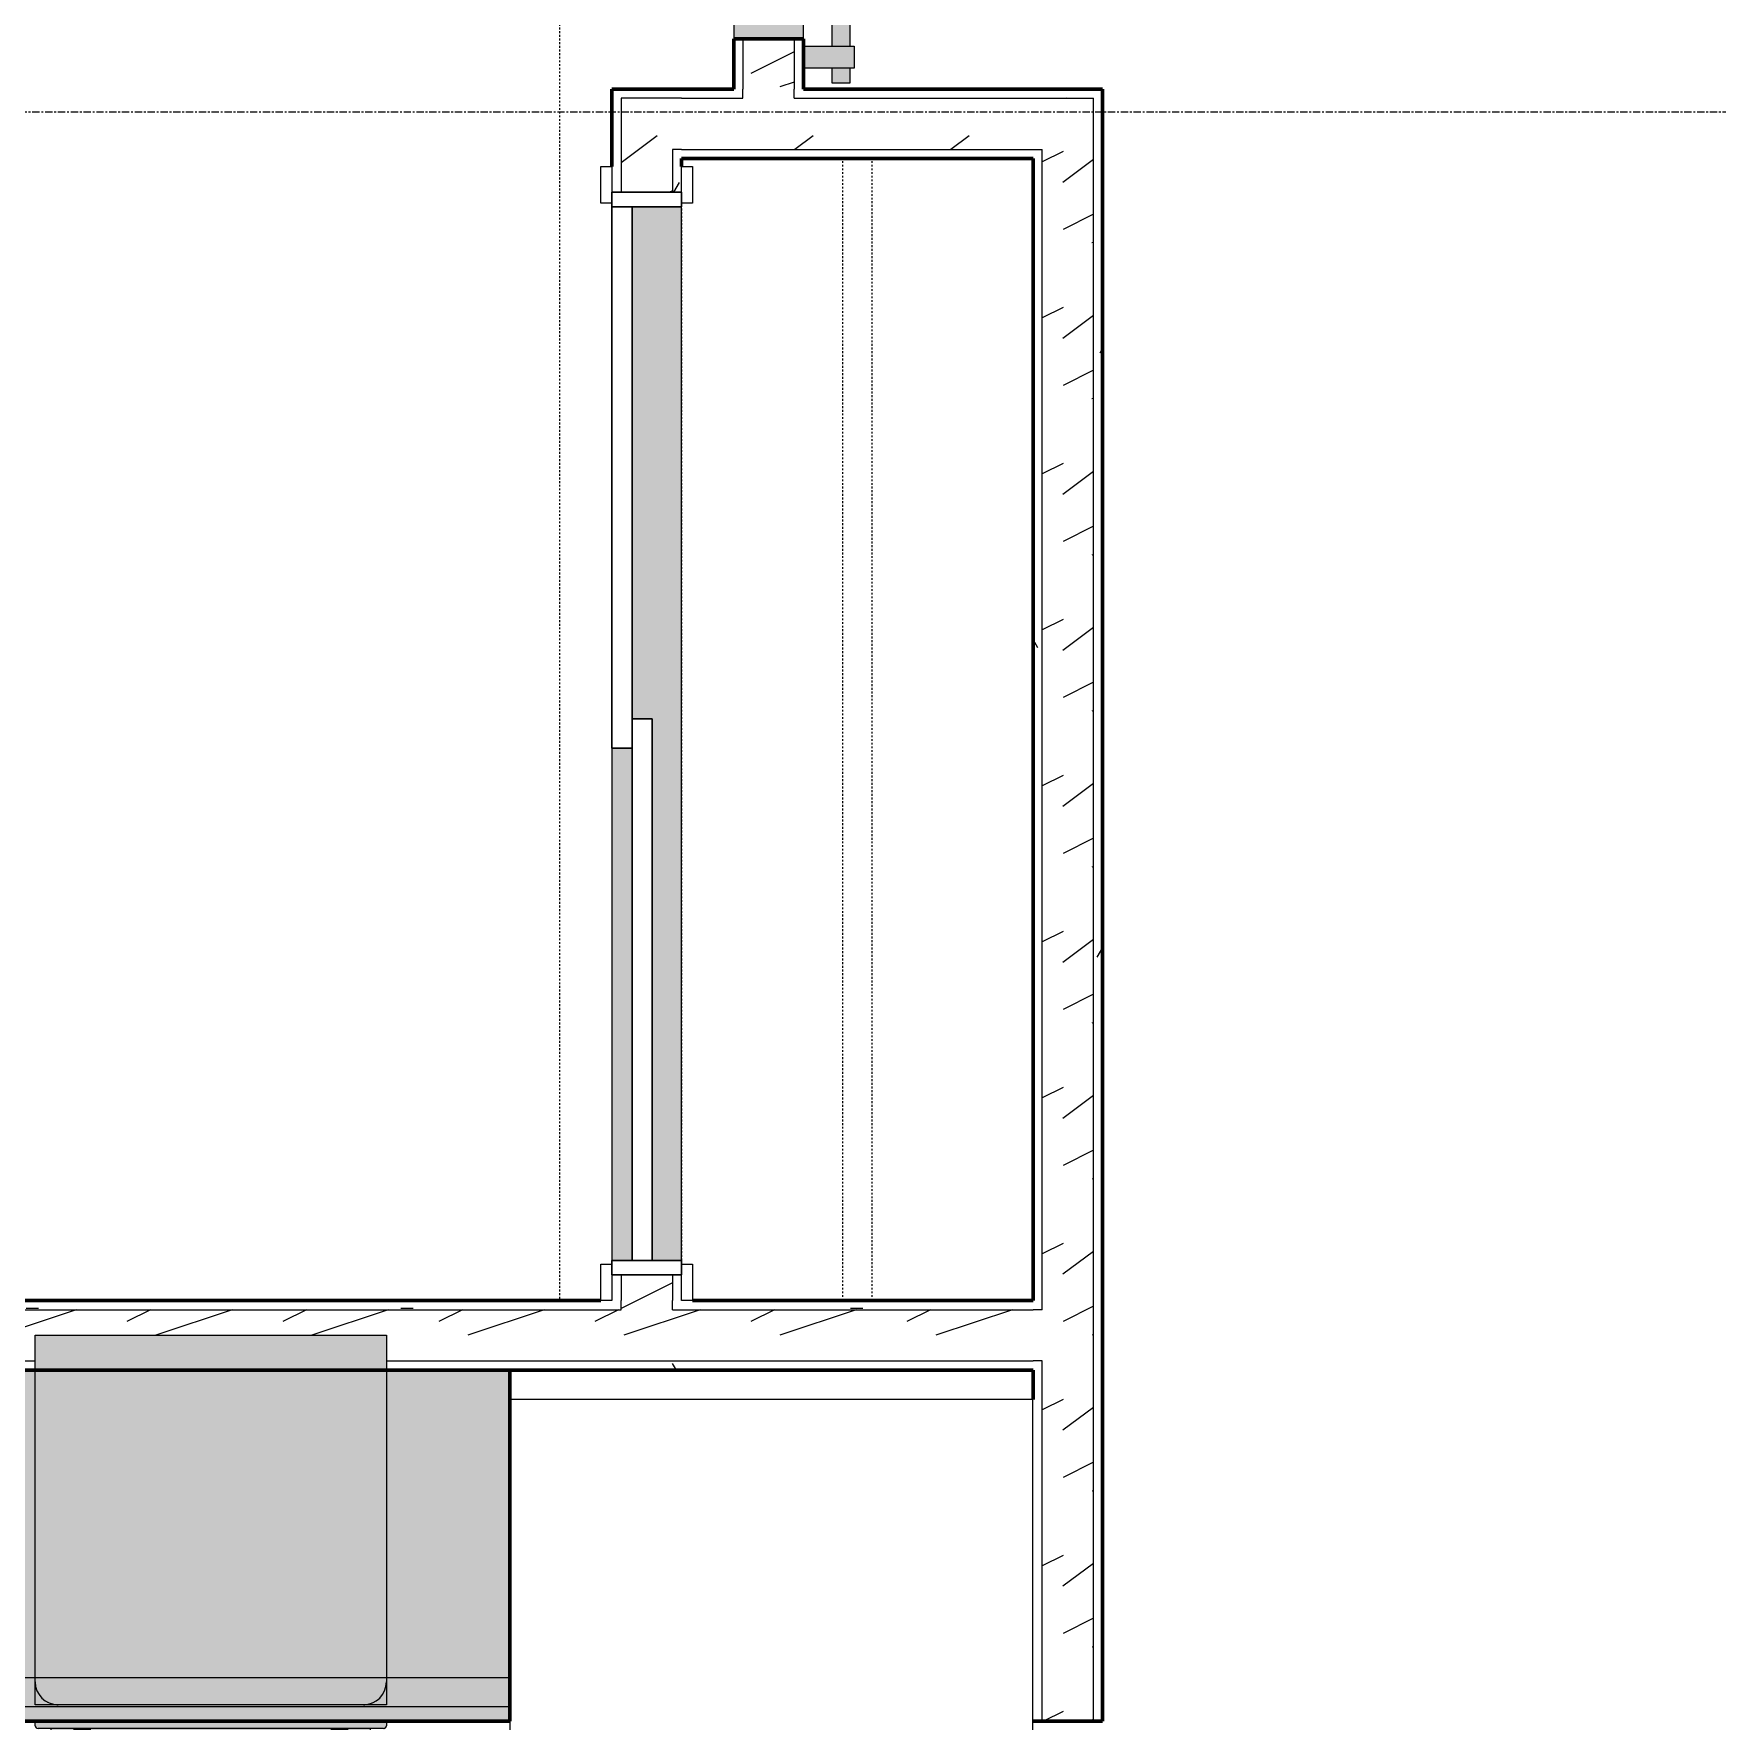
# Model space of a CAD drawing. Header units: inches. Extents: x -4061 to -1937, y 10959 to 12323.
# Drawn here: x -3322.4 to -3207.3, y 11425.2 to 11540.5 of the extents above; entities that cross this region are included whole.
import ezdxf

# ---------------------------------------------------------------- set-up
doc = ezdxf.new("R2010")
doc.units = ezdxf.units.IN
doc.header["$MEASUREMENT"] = 0
doc.linetypes.add('Dash', pattern=[0.25, 0.125, -0.125])
doc.linetypes.add('Grid Line 1_2_', pattern=[0.875, 0.5, -0.125, 0.125, -0.125])
for name, color, linetype, lineweight in [('0-1', 7, 'Continuous', 5), ('0-2', 250, 'Continuous', 9), ('A-DOOR-1', 250, 'Continuous', 9), ('A-DOOR-2', 50, 'Continuous', 30), ('A-DOOR-3', 90, 'Continuous', 18), ('A-DOOR-4', 55, 'Continuous', 18), ('A-DOOR-5', 7, 'Continuous', 18), ('A-DOOR-6', 10, 'Continuous', 60), ('A-DOOR-FRAM-1', 50, 'Continuous', 30), ('A-WALL-1', 8, 'Continuous', 5), ('A-WALL-2', 10, 'Continuous', 60), ('A-WALL-3', 7, 'Continuous', 18), ('A-WALL-PATT-1', 250, 'Continuous', 9), ('A-WALL-PATT-2', 253, 'Continuous', 9), ('I-FURN-HDLN-1', 250, 'Dash', 9), ('Q-CASE-1', 9, 'Continuous', 9), ('Q-CASE-2', 10, 'Continuous', 60), ('Q-CASE-3', 250, 'Continuous', 9), ('Q-CASE-HDLN-1', 250, 'Dash', 9), ('Q-SPCQ-1', 250, 'Continuous', 9), ('Q-SPCQ-2', 135, 'Continuous', 9), ('S-GRID-1', 1, 'Grid Line 1_2_', 9)]:
    doc.layers.add(name, color=color, linetype=linetype, lineweight=lineweight)
pattern_1 = [(0, (0, 0), (20.48, 5.12), [0.845, -14.515, 0.845, -14.515, -81.92]), (0, (0, 0), (20.48, 5.12), [-30.72, 0.845, -29.875, 0.845, -14.515, -35.84]), (0, (0, 0), (20.48, 5.12), [-76.8, 0.845, -9.395, 0.845, -24.755]), (120, (7.68, 2.56), (-14.67405, 15.1762003), [0.845, -14.515, 0.845, -14.515, -81.92]), (120, (7.68, 2.56), (-14.67405, 15.1762003), [-30.72, 0.845, -29.875, 0.845, -14.515, -35.84]), (120, (7.68, 2.56), (-14.67405, 15.1762003), [-76.8, 0.845, -9.395, 0.845, -24.755]), (240, (10.24, 12.8), (-5.80595, -20.2962003), [0.845, -14.515, 0.845, -14.515, -81.92]), (240, (10.24, 12.8), (-5.80595, -20.2962003), [-30.72, 0.845, -29.875, 0.845, -14.515, -35.84]), (240, (10.24, 12.8), (-5.80595, -20.2962003), [-76.8, 0.845, -9.395, 0.845, -24.755])]
pattern_2 = [(216.87, (4.265, 10.662), (31.9871619, 21.32545714), [5.331, -47.981]), (206.565, (10.662, 7.464), (-10.662476, -10.6620098), [11.921, -11.921]), (198.435, (10.662, 2.132), (-21.32449365, -10.6625869), [6.744, -26.974])]

# ---------------------------------------------------------------- blocks, each defined once
blk = doc.blocks.new('FOLDING_SLIDING CLOSET - 72_ x 80_-1372885-ENLARGED RCP - 3RD FLOOR PLAN - EAST')
at = {"layer": 'A-DOOR-1'}
for p, q in [((-38.75, 3.25), (-36.25, 3.25)), ((-38.75, 2.5), (-38.75, 3.25)), ((-36.25, 2.5), (-38.75, 2.5)), ((-36.25, 3.25), (-36.25, 2.5)), ((36.25, 3.25), (38.75, 3.25)), ((36.25, 2.5), (36.25, 3.25)), ((38.75, 2.5), (36.25, 2.5)), ((38.75, 3.25), (38.75, 2.5)), ((-38.75, -2.25), (-36.25, -2.25)), ((-38.75, -3), (-38.75, -2.25)), ((-36.25, -2.25), (-36.25, -3)), ((36.25, -2.25), (38.75, -2.25)), ((36.25, -3), (36.25, -2.25)), ((38.75, -2.25), (38.75, -3)), ((-36.25, -3), (-38.75, -3)), ((38.75, -3), (36.25, -3))]:
    blk.add_line(p, q, dxfattribs=at)
at = {"layer": 'A-DOOR-2'}
for p, q in [((-1, 0.5), (36, 0.5)), ((-1, -0.875), (-1, 0.5)), ((36, 0.5), (36, -0.875)), ((-36, -0.875), (1, -0.875)), ((-36, -2.25), (-36, -0.875)), ((36, -0.875), (-1, -0.875)), ((1, -0.875), (1, -2.25)), ((1, -2.25), (-36, -2.25))]:
    blk.add_line(p, q, dxfattribs=at)
at = {"layer": 'A-DOOR-FRAM-1'}
for p, q in [((-37, 2.5), (-36, 2.5)), ((-37, -2.25), (-37, 2.5)), ((-36, 2.5), (-36, -2.25)), ((36, 2.5), (37, 2.5)), ((36, -2.25), (36, 2.5)), ((37, 2.5), (37, -2.25)), ((-36, -2.25), (-37, -2.25)), ((37, -2.25), (36, -2.25))]:
    blk.add_line(p, q, dxfattribs=at)
blk = doc.blocks.new('Refrigerator_-_Side-by-Side_6047 - 36_ X 30_-345559-ENLARGED RCP - 3RD FLOOR PLAN - EAST')
at = {"layer": 'Q-SPCQ-1'}
for p, q in [((17.87, 14.42), (-17.88, 14.42)), ((-17.88, 14.42), (-17.88, -15.58)), ((17.87, -15.58), (17.87, 14.42)), ((-17.88, -15.58), (17.87, -15.58))]:
    blk.add_line(p, q, dxfattribs=at)
blk = doc.blocks.new('OD_CW_Base Cabinet - OD_CW_Base Cabinet-1964684-ENLARGED RCP - 3RD FLOOR PLAN - EAST')
at = {"layer": 'Q-CASE-1'}
for points in [[(0.74, -1), (113.84, -1), (113.84, 0), (0.74, 0), (0.74, -0.18)], [(92.84, -3), (113.84, -3), (113.84, -1), (0.74, -1), (0.74, -3), (9.18, -3), (9.18, -1.12), (33.18, -1.12), (33.18, -3), (90.84, -3)], [(0.74, -24), (113.84, -24), (113.84, -3), (0.74, -3), (0.74, -15.56)]]:
    blk.add_hatch(color=256, dxfattribs=at).paths.add_polyline_path(points, flags=0)
at = {"layer": 'Q-CASE-2'}
for p, q in [((0.74, -24), (0.74, 0)), ((0.74, 0), (113.84, 0)), ((113.84, 0), (113.84, -24)), ((113.84, -24), (0.74, -24))]:
    blk.add_line(p, q, dxfattribs=at)
at = {"layer": 'Q-CASE-3'}
for p, q in [((92.84, 0), (0.74, 0)), ((113.84, -1), (0.74, -1)), ((113.84, -1), (0.74, -1)), ((113.84, -1), (113.84, 0)), ((113.84, -3), (113.84, -1)), ((0.74, -3), (0.74, -24)), ((113.84, -3), (0.74, -3)), ((113.84, -24), (113.84, -3)), ((113.84, -24), (0.74, -24))]:
    blk.add_line(p, q, dxfattribs=at)
blk = doc.blocks.new('Dishwasher_15404 - 34_ counter-1372825-ENLARGED RCP - 3RD FLOOR PLAN - EAST')
at = {"layer": 'Q-SPCQ-2'}
h = blk.add_hatch(color=256, dxfattribs=at)
h.paths.add_polyline_path([(0, -24), (2.37, -24), (2.37, 0), (0, 0)], flags=0)
h.paths.add_polyline_path([(23.38, -14.84), (23.38, -24), (23.68, -24), (24.08, -23.95), (24.46, -23.79), (24.83, -23.48), (25.07, -23.15), (25.2, -22.77), (25.25, -22.43), (25.25, -1.57), (25.17, -1.1), (24.98, -0.71), (24.74, -0.42), (24.36, -0.17), (24.08, -0.05), (23.68, 0), (23.38, 0), (23.38, -7.17)], flags=0)
h = blk.add_hatch(color=256, dxfattribs=at)
h.paths.add_polyline_path([(23.68, 0), (24.08, -0.05), (24.46, -0.21), (24.83, -0.52), (25.04, -0.79), (25.22, -1.25), (25.25, -1.31), (25.25, 0), (23.95, 0)], flags=0)
h.paths.add_polyline_path([(23.68, -24), (25.25, -24), (25.24, -22.5), (25.2, -22.83), (24.96, -23.33), (24.74, -23.58), (24.46, -23.79), (24.08, -23.95)], flags=0)
for points in [[(26.37, -23.86), (26.37, -24), (26.73, -23.98), (26.82, -23.94), (26.87, -23.8), (26.87, -0.15), (26.82, -0.06), (26.68, 0), (26.37, 0), (26.37, -22.5)], [(26.87, -2.61), (27.12, -2.61), (27.12, -1.09), (26.87, -1.09)], [(26.87, -2.61), (26.87, -3.81), (27.12, -3.81), (27.12, -2.61)], [(26.87, -20.19), (27.12, -20.19), (27.12, -3.81), (26.87, -3.81), (26.87, -14.84)], [(27.12, -5.55), (27.12, -5.81), (27.37, -5.81), (27.37, -4.82), (27.12, -4.82), (27.12, -5.32)], [(27.12, -6.5), (27.12, -6.79), (27.37, -6.79), (27.37, -5.81), (27.12, -5.81), (27.12, -6.3)], [(27.12, -16.74), (27.37, -16.74), (27.37, -16.15), (27.12, -16.15)], [(27.12, -17.92), (27.37, -17.92), (27.37, -17.33), (27.12, -17.33)], [(27.12, -19.1), (27.37, -19.1), (27.37, -18.51), (27.12, -18.51)], [(26.87, -21.01), (26.87, -21.39), (27.12, -21.39), (27.12, -20.19), (26.87, -20.19), (26.87, -20.79)], [(27.12, -20.28), (27.37, -20.28), (27.37, -19.69), (27.12, -19.69), (27.12, -20.19)], [(26.87, -22.5), (26.9, -22.91), (27.12, -22.91), (27.12, -21.39), (26.87, -21.39)]]:
    blk.add_hatch(color=256, dxfattribs=at).paths.add_polyline_path(points, flags=0)
h = blk.add_hatch(color=256, dxfattribs=at)
h.paths.add_polyline_path([(25.07, -23.15), (25.12, -23.05), (25.13, -22.98)], flags=0)
h.paths.add_polyline_path([(25.2, -22.8), (25.22, -22.75), (25.2, -22.78)], flags=0)
at = {"layer": 'Q-SPCQ-1'}
for p, q in [((0, -24), (0, 0)), ((0, 0), (23.68, 0)), ((23.68, 0), (25.25, 0)), ((25.25, 0), (25.25, -1.57)), ((26.37, 0), (26.68, 0)), ((26.87, -0.2), (26.87, -23.8)), ((27.12, -1.09), (26.87, -1.09)), ((27.12, -2.61), (27.12, -1.09)), ((25.25, -1.57), (25.25, -22.43)), ((27.12, -3.81), (27.12, -2.61)), ((27.12, -20.19), (27.12, -3.81)), ((27.37, -4.82), (27.12, -4.82)), ((27.37, -5.81), (27.37, -4.82)), ((27.12, -6.79), (27.37, -6.79)), ((27.37, -6.79), (27.37, -5.81)), ((27.37, -16.15), (27.12, -16.15)), ((27.37, -16.74), (27.12, -16.74)), ((27.37, -16.74), (27.37, -16.15)), ((27.37, -17.33), (27.12, -17.33)), ((27.37, -17.92), (27.12, -17.92)), ((27.37, -17.92), (27.37, -17.33)), ((27.37, -18.51), (27.12, -18.51)), ((27.37, -19.1), (27.12, -19.1)), ((27.37, -19.1), (27.37, -18.51)), ((27.37, -19.69), (27.12, -19.69)), ((27.12, -21.39), (27.12, -20.19)), ((27.37, -20.28), (27.12, -20.28)), ((27.37, -20.28), (27.37, -19.69)), ((27.12, -22.91), (27.12, -21.39)), ((25.25, -22.43), (25.25, -24)), ((27.12, -22.91), (26.87, -22.91)), ((23.68, -24), (0, -24)), ((25.25, -24), (23.68, -24)), ((26.68, -24), (26.37, -24))]:
    blk.add_line(p, q, dxfattribs=at)
for centre, radius, start, end in [((26.68, -0.2), 0.197, 0, 90), ((23.68, -1.57), 1.57, 0, 90), ((23.68, -1.57), 1.57, 32.077, 42.3359), ((23.68, -1.57), 1.57, 17.8182, 27.5266), ((26.68, -0.2), 0.197, 15, 75), ((23.68, -1.57), 1.57, 0, 13.6425), ((23.68, -22.43), 1.57, 270, 0), ((23.68, -22.43), 1.57, 332.4734, 342.1818), ((23.68, -22.43), 1.57, 346.3575, 0), ((23.68, -22.43), 1.57, 317.6641, 327.923), ((26.68, -23.8), 0.197, 270, 0)]:
    blk.add_arc(centre, radius, start, end, dxfattribs=at)
blk = doc.blocks.new('Interior_barn_door_18732 - Interior_barn_door_18732-1656080-ENLARGED RCP - 3RD FLOOR PLAN - EAST')
at = {"layer": 'A-DOOR-3'}
for points in [[(-23.68, 6), (-23.66, 5.82), (-23.44, 5.82), (-23.44, 6.07), (-23.68, 6.07)], [(-23.63, 6.57), (-23.63, 6.32), (-22.49, 6.32), (-22.52, 6.57), (-23.6, 6.57)], [(-23.44, 5.82), (-22.69, 5.82), (-22.69, 6.07), (-23.44, 6.07), (-23.44, 6)], [(-23.31, 6.27), (-23.28, 6.07), (-22.82, 6.07), (-22.85, 6.32), (-23.31, 6.32)], [(-22.69, 6.07), (-22.69, 5.82), (-22.45, 5.82), (-22.47, 6.07), (-22.63, 6.07)], [(-22.49, 6.57), (-22.49, 6.32), (-20.63, 6.32), (-20.63, 6.57), (-22.41, 6.57)]]:
    blk.add_hatch(color=256, dxfattribs=at).paths.add_polyline_path(points, flags=0)
at = {"layer": 'A-DOOR-4'}
h = blk.add_hatch(color=256, dxfattribs=at)
h.paths.add_polyline_path([(-59, 5.04), (-59, 2.37), (-57.5, 2.37), (-57.5, 5.85), (-59, 5.82), (-59, 5.11)], flags=0)
h.paths.add_polyline_path([(18.5, 4.41), (18.5, 2.37), (20, 2.37), (20, 5.85), (18.5, 5.85), (18.5, 4.41)], flags=0)
for points in [[(-55.9, 5.04), (-55.9, 4.07), (-19.9, 4.07), (-19.9, 5.82), (-55.9, 5.82)], [(-53.56, 6), (-53.56, 5.82), (-52.06, 5.82), (-52.06, 6), (-52.58, 6)]]:
    blk.add_hatch(color=256, dxfattribs=at).paths.add_polyline_path(points, flags=0)
h = blk.add_hatch(color=256, dxfattribs=at)
h.paths.add_polyline_path([(-23.73, 6), (-23.73, 5.82), (-23.68, 5.82), (-23.68, 6)], flags=0)
h.paths.add_polyline_path([(-22.45, 5.82), (-22.23, 5.82), (-22.23, 6), (-22.45, 6)], flags=0)
h = blk.add_hatch(color=256, dxfattribs=at)
h.paths.add_polyline_path([(-60, 4.95), (-59, 4.95), (-59, 5.57), (-60, 5.55), (-60, 5.04)], flags=0)
h.paths.add_polyline_path([(-57.5, 5.55), (-57.5, 4.95), (-55.9, 4.95), (-55.9, 5.57), (-57.5, 5.55)], flags=0)
h.paths.add_polyline_path([(-19.9, 5.44), (-19.9, 4.95), (18.5, 4.95), (18.5, 5.57), (-19.9, 5.55), (-19.9, 5.49)], flags=0)
h.paths.add_polyline_path([(20, 4.95), (21, 4.95), (21, 5.57), (20, 5.55), (20, 4.95)], flags=0)
h = blk.add_hatch(color=256, dxfattribs=at)
h.paths.add_polyline_path([(-60, 4.41), (-60, 4.32), (-59, 4.34), (-59, 4.95), (-60, 4.95), (-60, 4.51)], flags=0)
h.paths.add_polyline_path([(-57.5, 4.63), (-57.5, 4.32), (-55.9, 4.34), (-55.9, 4.95), (-57.5, 4.95), (-57.5, 4.64)], flags=0)
h.paths.add_polyline_path([(-19.9, 4.51), (-19.9, 4.32), (18.5, 4.35), (18.5, 4.95), (-19.9, 4.95), (-19.9, 4.57)], flags=0)
h.paths.add_polyline_path([(20, 4.41), (20, 4.32), (21, 4.34), (21, 4.95), (20, 4.95), (20, 4.51)], flags=0)
at = {"layer": 'A-DOOR-1'}
for p, q in [((-23.69, 6.07), (-23.69, 5.82)), ((-23.44, 6.07), (-23.69, 6.07)), ((-23.69, 6.07), (-23.68, 6.07)), ((-22.49, 6.57), (-23.63, 6.57)), ((-23.63, 6.57), (-23.63, 6.32)), ((-23.63, 6.32), (-22.49, 6.32)), ((-22.69, 6.07), (-23.44, 6.07)), ((-23.32, 6.32), (-23.32, 6.07)), ((-23.32, 6.32), (-23.32, 6.07)), ((-22.82, 6.07), (-22.82, 6.32)), ((-22.82, 6.07), (-22.82, 6.32)), ((-22.44, 6.07), (-22.69, 6.07)), ((-22.49, 6.32), (-22.49, 6.57)), ((-22.45, 6.07), (-22.44, 6.07)), ((-22.44, 5.82), (-22.44, 6.07)), ((-20.62, 6.32), (-20.62, 6.57))]:
    blk.add_line(p, q, dxfattribs=at)
for points, knots in [([(-22.49, 6.32), (-22.4, 6.32), (-22.1, 6.32), (-21.53, 6.32), (-21, 6.32), (-20.74, 6.32), (-20.61, 6.32), (-20.62, 6.32), (-20.64, 6.32)], [0.1495851, 0.1495851, 0.1495851, 0.1495851, 0.2105513, 0.2964689, 0.3707648, 0.4376596, 0.4969616, 0.5310493, 0.5310493, 0.5310493, 0.5310493]), ([(-20.64, 6.57), (-20.62, 6.57), (-20.61, 6.57), (-20.73, 6.57), (-21.01, 6.57), (-21.53, 6.57), (-22.12, 6.57), (-22.38, 6.57), (-22.48, 6.57)], [-0.5310493, -0.5310493, -0.5310493, -0.5310493, -0.4969616, -0.4376596, -0.3707648, -0.2964689, -0.2105513, -0.1495851, -0.1495851, -0.1495851, -0.1495851])]:
    blk.add_open_spline(points, degree=3, knots=knots, dxfattribs=at)
at = {"layer": 'A-DOOR-5'}
for p, q in [((-59, 2.37), (-59, 5.85)), ((-59, 5.85), (-57.5, 5.85)), ((-57.5, 5.85), (-57.5, 2.37)), ((-55.9, 4.07), (-55.9, 5.82)), ((-55.9, 5.82), (-19.9, 5.82)), ((-19.9, 5.82), (-19.9, 4.07)), ((18.5, 5.85), (20, 5.85)), ((18.5, 2.37), (18.5, 5.85)), ((20, 5.85), (20, 2.37)), ((-59, 5.57), (-60, 5.57)), ((-60, 5.57), (-60, 4.95)), ((-60, 4.95), (-60, 4.32)), ((-55.9, 5.57), (-57.5, 5.57)), ((18.5, 5.57), (-19.9, 5.57)), ((21, 5.57), (20, 5.57)), ((21, 4.95), (21, 5.57)), ((21, 4.32), (21, 4.95)), ((-60, 4.32), (-59, 4.32)), ((-57.5, 4.32), (-55.9, 4.32)), ((-19.9, 4.07), (-55.9, 4.07)), ((-19.9, 4.32), (18.5, 4.32)), ((20, 4.32), (21, 4.32))]:
    blk.add_line(p, q, dxfattribs=at)
at = {"layer": 'A-DOOR-6'}
for p, q in [((-53.56, 6), (-53.56, 5.82)), ((-52.06, 6), (-53.56, 6)), ((-52.06, 5.82), (-52.06, 6)), ((-23.73, 6), (-23.73, 5.82)), ((-23.68, 6), (-23.73, 6)), ((-22.23, 6), (-22.45, 6)), ((-22.23, 5.82), (-22.23, 6))]:
    blk.add_line(p, q, dxfattribs=at)
blk = doc.blocks.new('OD_CW_Closet - OD_CW_Closet-V9-ENLARGED RCP - 3RD FLOOR PLAN - EAST')
at = {"layer": 'Q-CASE-HDLN-1'}
for p, q in [((3.24, 0), (75.74, 0)), ((78.24, 0), (78.78, 0)), ((0.74, -11), (78.78, -11)), ((0.74, -13), (78.78, -13))]:
    blk.add_line(p, q, dxfattribs=at)
blk = doc.blocks.new('Bed-Standard - Queen 60_ x 79_-1433484-ENLARGED RCP - 3RD FLOOR PLAN - EAST')
at = {"layer": 'I-FURN-HDLN-1'}
for p, q in [((-55.31, 77.3), (64.69, 77.3)), ((64.69, 77.3), (64.69, -37.7))]:
    blk.add_line(p, q, dxfattribs=at)
blk = doc.blocks.new('CTR - 1st Phase - Unit Layouts_rvt-1-ENLARGED RCP - 3RD FLOOR PLAN - EAST')
at = {"layer": 'A-WALL-1'}
blk.add_hatch(color=256, dxfattribs=at).paths.add_polyline_path([(-3274.52, 11540.19), (-3269.77, 11540.19), (-3269.77, 11576.19), (-3274.52, 11576.19), (-3274.52, 11549.37)], flags=0)
h = blk.add_hatch(color=256, dxfattribs=at)
h.paths.add_polyline_path([(-3278.1, 11456.72), (-3278.1, 11528.72), (-3281.47, 11528.72), (-3281.47, 11493.72), (-3280.1, 11493.72), (-3280.1, 11456.72), (-3278.72, 11456.72)], flags=0)
h.paths.add_polyline_path([(-3282.22, 11456.72), (-3281.47, 11456.72), (-3281.47, 11491.72), (-3282.85, 11491.72), (-3282.85, 11456.72)], flags=0)
at = {"layer": 'A-WALL-PATT-1'}
h = blk.add_hatch(dxfattribs=at)
h.set_pattern_fill('FP_1', color=256, style=0, pattern_type=2)
h.set_pattern_definition(pattern_1)
h.paths.add_polyline_path([(-3270.4, 11536.77), (-3269.77, 11536.77), (-3269.77, 11540.19), (-3270.4, 11540.19), (-3270.4, 11536.79)], flags=0)
h.paths.add_polyline_path([(-3270.4, 11576.19), (-3269.77, 11576.19), (-3269.77, 11623.64), (-3270.4, 11623.64), (-3270.4, 11577.56)], flags=0)
h = blk.add_hatch(dxfattribs=at)
h.set_pattern_fill('FP_1', color=256, style=0, pattern_type=2)
h.set_pattern_definition(pattern_1)
h.paths.add_polyline_path([(-3249.95, 11536.14), (-3249.32, 11536.14), (-3249.32, 11536.77), (-3270.4, 11536.77), (-3270.4, 11536.14), (-3253.45, 11536.14)], flags=0)
h.paths.add_polyline_path([(-3274.52, 11536.14), (-3273.9, 11536.14), (-3273.9, 11536.77), (-3282.22, 11536.77), (-3282.22, 11536.14), (-3278.1, 11536.14)], flags=0)
h = blk.add_hatch(dxfattribs=at)
h.set_pattern_fill('FP_1', color=256, style=0, pattern_type=2)
h.set_pattern_definition(pattern_1)
h.paths.add_polyline_path([(-3249.32, 11425.22), (-3249.32, 11536.14), (-3249.95, 11536.14), (-3249.95, 11425.22)], flags=0)
h = blk.add_hatch(dxfattribs=at)
h.set_pattern_fill('FP_1', color=256, style=0, pattern_type=2)
h.set_pattern_definition(pattern_1)
h.paths.add_polyline_path([(-3278.1, 11453.97), (-3278.1, 11455.72), (-3278.72, 11455.72), (-3278.72, 11453.97)], flags=0)
h.paths.add_polyline_path([(-3278.1, 11529.72), (-3278.1, 11532.64), (-3278.72, 11532.64), (-3278.72, 11529.72)], flags=0)
h = blk.add_hatch(dxfattribs=at)
h.set_pattern_fill('FP_1', color=256, style=0, pattern_type=2)
h.set_pattern_definition(pattern_1)
h.paths.add_polyline_path([(-3253.45, 11425.22), (-3253.45, 11449.85), (-3254.07, 11449.85), (-3254.07, 11425.22)], flags=0)
h.paths.add_polyline_path([(-3254.07, 11453.35), (-3253.45, 11453.35), (-3253.45, 11532.02), (-3254.07, 11532.02), (-3254.07, 11453.97)], flags=0)
h = blk.add_hatch(dxfattribs=at)
h.set_pattern_fill('FP_1', color=256, style=0, pattern_type=2)
h.set_pattern_definition(pattern_1)
h.paths.add_polyline_path([(-3282.22, 11453.35), (-3282.22, 11453.97), (-3402.92, 11453.97), (-3402.92, 11453.35), (-3282.85, 11453.35)], flags=0)
h.paths.add_polyline_path([(-3278.1, 11453.35), (-3254.07, 11453.35), (-3254.07, 11453.97), (-3278.72, 11453.97), (-3278.72, 11453.35)], flags=0)
h = blk.add_hatch(dxfattribs=at)
h.set_pattern_fill('FP_1', color=256, style=0, pattern_type=2)
h.set_pattern_definition(pattern_1)
h.paths.add_polyline_path([(-3254.07, 11449.22), (-3254.07, 11449.85), (-3298.26, 11449.85), (-3298.26, 11449.22), (-3282.22, 11449.22)], flags=0)
h.paths.add_polyline_path([(-3335.85, 11449.22), (-3322.26, 11449.22), (-3322.26, 11449.85), (-3402.92, 11449.85), (-3402.92, 11449.22), (-3350.26, 11449.22)], flags=0)
at = {"layer": 'A-WALL-PATT-2'}
h = blk.add_hatch(dxfattribs=at)
h.set_pattern_fill('FP_2', color=256, style=0, pattern_type=2)
h.set_pattern_definition(pattern_2)
h.paths.add_polyline_path([(-3273.62, 11536.14), (-3270.4, 11536.14), (-3270.4, 11540.19), (-3273.9, 11540.19), (-3273.9, 11536.14)], flags=0)
h.paths.add_polyline_path([(-3273.9, 11576.19), (-3270.4, 11576.19), (-3270.4, 11623.64), (-3273.9, 11623.64), (-3273.9, 11576.23)], flags=0)
h = blk.add_hatch(dxfattribs=at)
h.set_pattern_fill('FP_2', color=256, style=0, pattern_type=2)
h.set_pattern_definition(pattern_2)
h.paths.add_polyline_path([(-3282.22, 11453.35), (-3278.72, 11453.35), (-3278.72, 11455.72), (-3282.22, 11455.72), (-3282.22, 11453.84)], flags=0)
h.paths.add_polyline_path([(-3282.22, 11529.72), (-3278.72, 11529.72), (-3278.72, 11536.14), (-3282.22, 11536.14), (-3282.22, 11530.58)], flags=0)
h = blk.add_hatch(dxfattribs=at)
h.set_pattern_fill('FP_2', color=256, style=0, pattern_type=2)
h.set_pattern_definition(pattern_2)
h.paths.add_polyline_path([(-3269.77, 11532.64), (-3249.95, 11532.64), (-3249.95, 11536.14), (-3278.72, 11536.14), (-3278.72, 11532.64), (-3273.62, 11532.64)], flags=0)
h = blk.add_hatch(dxfattribs=at)
h.set_pattern_fill('FP_2', color=256, style=0, pattern_type=2)
h.set_pattern_definition(pattern_2)
h.paths.add_polyline_path([(-3249.95, 11425.22), (-3249.95, 11532.64), (-3253.45, 11532.64), (-3253.45, 11425.22)], flags=0)
h = blk.add_hatch(dxfattribs=at)
h.set_pattern_fill('FP_2', color=256, style=0, pattern_type=2)
h.set_pattern_definition(pattern_2)
h.paths.add_polyline_path([(-3404.17, 11449.85), (-3322.26, 11449.85), (-3322.26, 11451.6), (-3298.26, 11451.6), (-3298.26, 11449.85), (-3253.45, 11449.85), (-3253.45, 11453.35), (-3404.17, 11453.35)], flags=0)
at = {"layer": 'A-WALL-2'}
for p, q in [((-3274.52, 11536.77), (-3274.52, 11540.19)), ((-3274.52, 11540.19), (-3269.77, 11540.19)), ((-3269.77, 11540.19), (-3269.77, 11536.77)), ((-3282.85, 11531.47), (-3282.85, 11536.77)), ((-3282.85, 11536.77), (-3282.22, 11536.77)), ((-3282.22, 11536.77), (-3278.1, 11536.77)), ((-3278.1, 11536.77), (-3274.52, 11536.77)), ((-3269.77, 11536.77), (-3249.32, 11536.77)), ((-3249.32, 11536.77), (-3249.32, 11536.14)), ((-3249.32, 11536.14), (-3249.32, 11532.02)), ((-3278.1, 11532.02), (-3278.1, 11531.47)), ((-3254.07, 11532.02), (-3278.1, 11532.02)), ((-3254.07, 11453.97), (-3254.07, 11532.02)), ((-3249.32, 11532.02), (-3249.32, 11425.22)), ((-3404.17, 11453.97), (-3283.6, 11453.97)), ((-3277.35, 11453.97), (-3254.07, 11453.97)), ((-3254.07, 11449.22), (-3289.82, 11449.22)), ((-3254.07, 11447.22), (-3254.07, 11449.22)), ((-3249.32, 11425.22), (-3254.07, 11425.22))]:
    blk.add_line(p, q, dxfattribs=at)
at = {"layer": 'A-WALL-3'}
for p, q in [((-3274.52, 11575.6), (-3274.52, 11540.19)), ((-3269.77, 11540.19), (-3269.77, 11576.19)), ((-3273.9, 11540.19), (-3273.9, 11536.77)), ((-3270.4, 11540.19), (-3270.4, 11536.77)), ((-3282.22, 11536.14), (-3282.22, 11529.72)), ((-3278.72, 11536.14), (-3282.22, 11536.14)), ((-3278.1, 11536.14), (-3278.72, 11536.14)), ((-3278.1, 11536.14), (-3273.9, 11536.14)), ((-3273.9, 11536.14), (-3273.9, 11536.77)), ((-3270.4, 11536.14), (-3270.4, 11536.77)), ((-3270.4, 11536.14), (-3249.95, 11536.14)), ((-3249.95, 11532.64), (-3249.95, 11536.14)), ((-3278.72, 11532.64), (-3278.72, 11529.72)), ((-3278.1, 11532.64), (-3278.72, 11532.64)), ((-3278.1, 11532.64), (-3253.45, 11532.64)), ((-3253.45, 11532.02), (-3253.45, 11532.64)), ((-3249.95, 11532.02), (-3249.95, 11532.64)), ((-3253.45, 11453.35), (-3253.45, 11532.02)), ((-3249.95, 11425.22), (-3249.95, 11532.02)), ((-3278.1, 11456.72), (-3278.1, 11528.72)), ((-3282.85, 11491.72), (-3282.85, 11456.72)), ((-3282.22, 11455.72), (-3282.22, 11453.97)), ((-3278.72, 11455.72), (-3278.72, 11453.97)), ((-3404.17, 11453.35), (-3282.22, 11453.35)), ((-3282.22, 11453.35), (-3282.22, 11453.97)), ((-3278.72, 11453.35), (-3278.72, 11453.97)), ((-3278.72, 11453.35), (-3254.07, 11453.35)), ((-3253.45, 11453.35), (-3254.07, 11453.35)), ((-3404.17, 11449.85), (-3322.26, 11449.85)), ((-3298.26, 11449.85), (-3254.07, 11449.85)), ((-3253.45, 11449.85), (-3254.07, 11449.85)), ((-3253.45, 11425.22), (-3253.45, 11449.85))]:
    blk.add_line(p, q, dxfattribs=at)
at = {"layer": '0-2'}
for name, p, rotation in [('Interior_barn_door_18732 - Interior_barn_door_18732-1656080-ENLARGED RCP - 3RD FLOOR PLAN - EAST', (-3272.15, 11558.19), 269.9999999999901), ('Bed-Standard - Queen 60_ x 79_-1433484-ENLARGED RCP - 3RD FLOOR PLAN - EAST', (-3363.74, 11518.66), 270.0000000000022), ('FOLDING_SLIDING CLOSET - 72_ x 80_-1372885-ENLARGED RCP - 3RD FLOOR PLAN - EAST', (-3280.6, 11492.72), 269.9999999999915), ('OD_CW_Closet - OD_CW_Closet-V9-ENLARGED RCP - 3RD FLOOR PLAN - EAST', (-3278.07, 11453.23), 90.00000000000021), ('Dishwasher_15404 - 34_ counter-1372825-ENLARGED RCP - 3RD FLOOR PLAN - EAST', (-3298.26, 11451.6), 269.9999999999842), ('OD_CW_Base Cabinet - OD_CW_Base Cabinet-1964684-ENLARGED RCP - 3RD FLOOR PLAN - EAST', (-3289.09, 11425.22), 180)]:
    blk.add_blockref(name, p, dxfattribs=dict(at, rotation=rotation))
blk.add_blockref('Refrigerator_-_Side-by-Side_6047 - 36_ X 30_-345559-ENLARGED RCP - 3RD FLOOR PLAN - EAST', (-3271.95, 11432.8), dxfattribs=at)
blk = doc.blocks.new('CTR - 1st Phase - Shell_rvt-1-ENLARGED RCP - 3RD FLOOR PLAN - EAST')
at = {"layer": 'S-GRID-1'}
blk.add_line((-1936.83, 11535.19), (-4027.88, 11535.19), dxfattribs=at)

msp = doc.modelspace()

# ---------------------------------------------------------------- block references
at = {"layer": '0-1'}
for name in ['CTR - 1st Phase - Shell_rvt-1-ENLARGED RCP - 3RD FLOOR PLAN - EAST', 'CTR - 1st Phase - Unit Layouts_rvt-1-ENLARGED RCP - 3RD FLOOR PLAN - EAST']:
    msp.add_blockref(name, (0, 0), dxfattribs=at)

doc.saveas('drawing.dxf')
